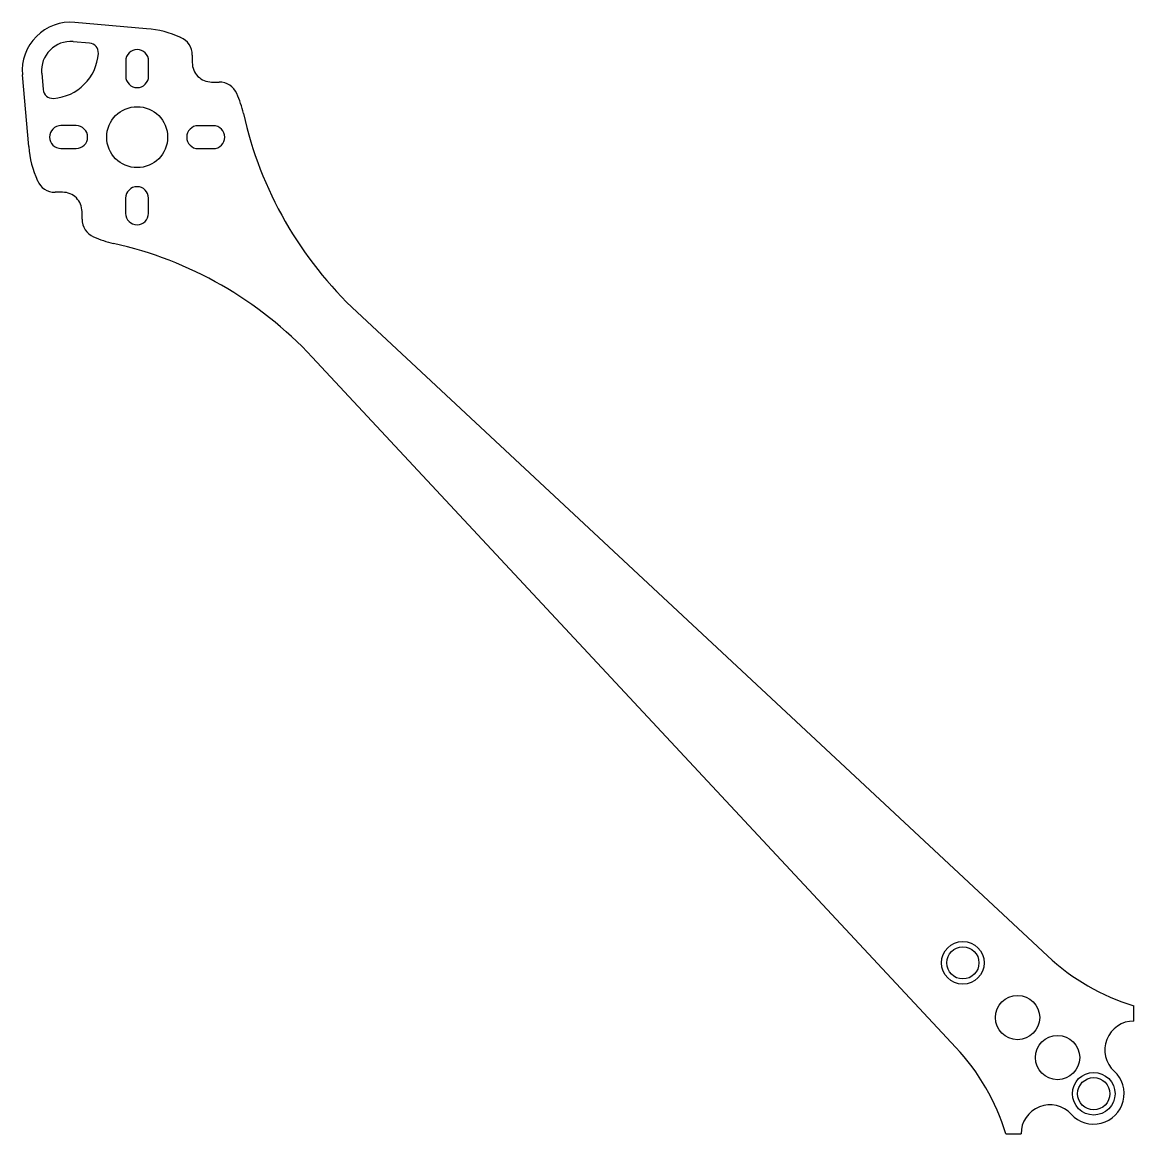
# Model space of a CAD drawing. Header units: millimetres. Extents: x -146 to 0, y 0 to 146.
import ezdxf

# ---------------------------------------------------------------- set-up
doc = ezdxf.new("R2010")
doc.units = ezdxf.units.MM

msp = doc.modelspace()

# ---------------------------------------------------------------- linework, layer by layer
at = {"color": 7, "linetype": 'Continuous', "lineweight": 25}
for p, q in [((-129.57, 145.05), (-138.99, 145.87)), ((-137.06, 143.15), (-139.21, 143.34)), ((-123.58, 141.58), (-123.58, 140.59)), ((-132.31, 140.81), (-132.31, 138.81)), ((-129.31, 138.81), (-129.31, 140.81)), ((-145.05, 129.57), (-145.87, 138.99)), ((-143.34, 139.21), (-143.15, 137.06)), ((-121.04, 138.05), (-120.05, 138.05)), ((-138.81, 132.32), (-140.81, 132.32)), ((-120.81, 132.31), (-122.81, 132.31)), ((-140.81, 129.32), (-138.81, 129.32)), ((-122.81, 129.31), (-120.81, 129.31)), ((-140.59, 123.58), (-141.58, 123.58)), ((-132.32, 122.81), (-132.32, 120.81)), ((-129.32, 120.81), (-129.32, 122.81)), ((-138.05, 120.05), (-138.05, 121.04)), ((-11.32, 23.34), (-101.94, 107.84)), ((-23.34, 11.32), (-107.84, 101.94)), ((0, 14.8), (0, 16.78)), ((-16.78, 0), (-14.8, 0))]:
    msp.add_line(p, q, dxfattribs=at)
for centre, radius in [((-130.81, 130.81), 4), ((-22.43, 22.43), 2.8), ((-22.43, 22.43), 2.11), ((-15.25, 15.25), 2.9), ((-10, 10), 2.9), ((-5.26, 5.26), 2.8), ((-5.26, 5.26), 2.11)]:
    msp.add_circle(centre, radius, dxfattribs=at)
for centre, radius, start, end in [((-139.55, 139.55), 6.35, 85.0052, 184.9948), ((-130.81, 130.81), 14.29, 66.4257, 85.0052), ((-139.55, 139.55), 3.81, 85.0052, 184.9948), ((-137.17, 141.89), 1.27, 356.0284, 85.0052), ((-126.12, 141.58), 2.54, 0, 66.4257), ((-142.24, 142.24), 6.35, 273.9716, 356.0284), ((-130.81, 140.81), 1.5, 359.9966, 179.9966), ((-121.04, 140.59), 2.54, 180, 270.0034), ((-130.81, 138.81), 1.5, 179.9966, 359.9966), ((-120.05, 135.51), 2.54, 23.5755, 90.0034), ((-141.89, 137.17), 1.27, 184.9948, 273.9716), ((-130.81, 130.81), 14.29, 12.583, 23.5755), ((-67.29, 144.99), 50.8, 192.583, 227), ((-140.81, 130.82), 1.5, 89.9966, 269.9966), ((-138.81, 130.82), 1.5, 269.9966, 89.9966), ((-122.81, 130.81), 1.5, 89.9966, 269.9966), ((-120.81, 130.81), 1.5, 269.9966, 89.9966), ((-130.81, 130.81), 14.29, 184.9948, 203.5743), ((-141.58, 126.12), 2.54, 203.5743, 270), ((-130.82, 122.81), 1.5, 359.9966, 179.9966), ((-140.59, 121.04), 2.54, 359.9966, 90), ((-135.51, 120.05), 2.54, 179.9966, 246.4245), ((-130.82, 120.81), 1.5, 179.9966, 359.9966), ((-130.81, 130.81), 14.29, 246.4245, 257.417), ((-144.99, 67.29), 50.8, 43, 77.417), ((8.63, 44.73), 29.25, 227, 252.8401), ((0, 11), 3.8, 90, 227.4631), ((-44.73, -8.63), 29.25, 17.1599, 43), ((-5.26, 5.26), 3.99, 222.5369, 47.4631), ((-11, 0), 3.8, 42.5369, 180)]:
    msp.add_arc(centre, radius, start, end, dxfattribs=at)

doc.saveas('drawing.dxf')
